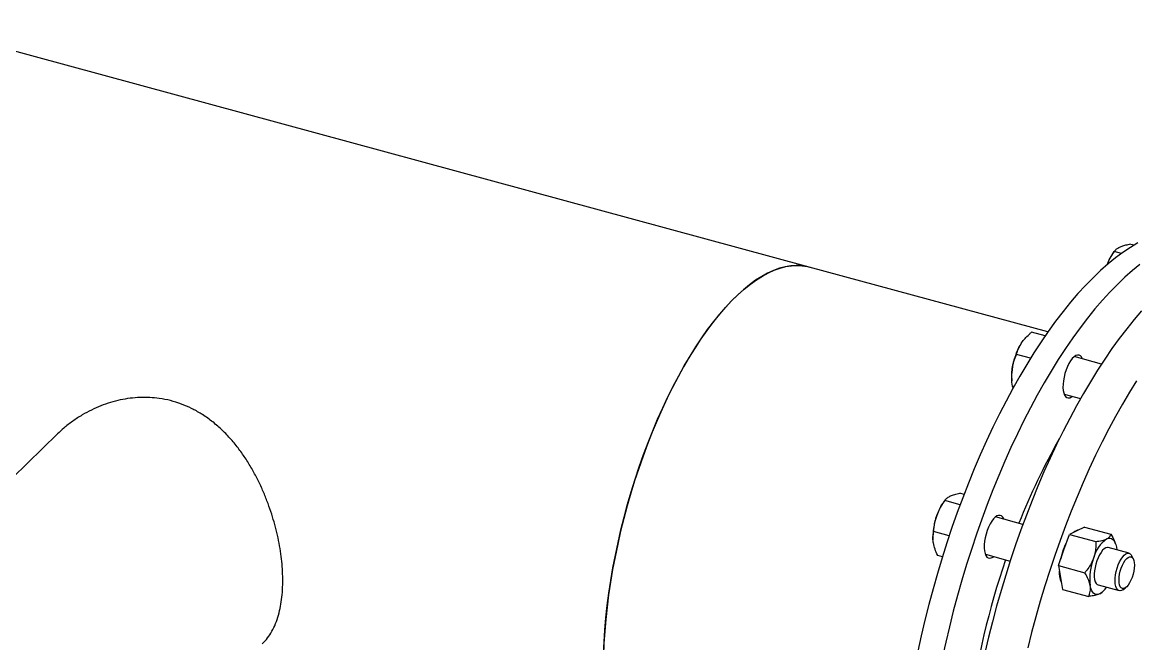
# Model space of a CAD drawing. Header units: inches. Extents: x 0.9 to 37.1, y -8.4 to 11.7.
# Drawn here: x 36.7044 to 36.9664, y 1.3664 to 1.5126 of the extents above; entities that cross this region are included whole.
import ezdxf

# ---------------------------------------------------------------- set-up
doc = ezdxf.new("R2010")
doc.units = ezdxf.units.IN
doc.header["$MEASUREMENT"] = 0

msp = doc.modelspace()

# ---------------------------------------------------------------- linework, layer by layer
at = {"color": 7, "linetype": 'Continuous', "lineweight": 25}
for p, q in [((36.88952746820669, 1.455048706926769), (36.67763562655481, 1.512636369194792)), ((36.96593201900165, 1.460154316875231), (36.96491195601478, 1.460431548137757)), ((36.96135741739986, 1.458713909042015), (36.96094708658811, 1.458112573270534)), ((36.96304438418797, 1.458251210545065), (36.96135499371022, 1.458710350677655)), ((36.94573115253785, 1.439773749824841), (36.88952746820669, 1.45504870692677)), ((36.94507032067126, 1.438824279654521), (36.94187132933943, 1.439693696952418)), ((36.94163201298534, 1.433569820825809), (36.93831436703488, 1.434471485906591)), ((36.95833727945016, 1.432218958166685), (36.9519226996058, 1.433962303520563)), ((36.93721111814396, 1.428602919741707), (36.93723623231784, 1.428234461076416)), ((36.93771988416769, 1.426910804841801), (36.93736128185787, 1.427008265265695)), ((36.93758282697149, 1.426601638779164), (36.93736128185787, 1.427008265265695)), ((36.94953226166086, 1.425166768529918), (36.9534043972407, 1.424114405049148)), ((36.71269120558449, 1.415784688562683), (36.66428180029398, 1.36853562494023)), ((36.92599888335533, 1.401559184163733), (36.92499798103552, 1.401831207967517)), ((36.92144827966212, 1.400120657801681), (36.92103311160885, 1.399512233100295)), ((36.92507868639769, 1.399121370381389), (36.92144101873096, 1.400110010507415)), ((36.93984071102054, 1.394488258992373), (36.93339855935135, 1.396239097777443)), ((36.92249575354062, 1.39179174077834), (36.91883714160342, 1.392786073108299)), ((36.94949446944095, 1.388469876013155), (36.95079640800472, 1.392131844712713)), ((36.952574889157, 1.392992443442764), (36.95079640800472, 1.392131844712713)), ((36.95079640800472, 1.392131844712713), (36.95699194120085, 1.390448031544224)), ((36.95435337030927, 1.393853042172815), (36.952574889157, 1.392992443442764)), ((36.95435337030927, 1.393853042172815), (36.9605489035054, 1.392169229004326)), ((36.91868697788951, 1.390879713998587), (36.91869104762918, 1.390820005451037)), ((36.96485533682723, 1.387689819696708), (36.95994635561748, 1.389023975602774)), ((36.96163207301822, 1.389950019735394), (36.9615830656577, 1.390091792893268)), ((36.96183155636106, 1.38914877553706), (36.96191192521982, 1.38848977590192)), ((36.920911752093, 1.386878526620711), (36.91979022678044, 1.387183333169285)), ((36.93100812140641, 1.387443562786798), (36.93685075090076, 1.385855661282642)), ((36.94819253087718, 1.384807907313597), (36.94949446944095, 1.388469876013155)), ((36.9658340813759, 1.386307754308405), (36.9655033602666, 1.387040083812277)), ((36.94819253087718, 1.384807907313597), (36.94866907346569, 1.38200653734409)), ((36.94819253087718, 1.384807907313597), (36.95438806407331, 1.383124094145108)), ((36.94866907346569, 1.38200653734409), (36.9491456160542, 1.379205167374583)), ((36.9491456160542, 1.379205167374583), (36.95534114925032, 1.377521354206094)), ((36.95755591767254, 1.380228440612128), (36.96246489888229, 1.378894284706063)), ((36.95841289968393, 1.378467034773139), (36.95854100214683, 1.37857652975824)), ((36.96335265286632, 1.379126629194546), (36.96400856093454, 1.379590814028874))]:
    msp.add_line(p, q, dxfattribs=at)
at = {"color": 7, "linetype": 'Continuous', "lineweight": 25, "flags": 128}
for points in [[(36.96687353638897, 1.460699155890314), (36.9651410677835, 1.459667593619108), (36.96339611951834, 1.458501488415574), (36.96164125254568, 1.457202551699903), (36.95987904237479, 1.455772689840846), (36.95811207529213, 1.454214001357857), (36.95634294456552, 1.452528773841226), (36.95457424663829, 1.450719480594723), (36.95280857731854, 1.448788777005685), (36.95104852796947, 1.446739496647872), (36.94929668170622, 1.4445746471228), (36.94755560960474, 1.442297405645677), (36.94582786692845, 1.439911114382398), (36.94411598937798, 1.437419275544458), (36.94242248936969, 1.434825546248972), (36.94074985234838, 1.432133733151353), (36.93910053313953, 1.429347786858516), (36.93747695234651, 1.426471796130826), (36.93588149279804, 1.42350998188127), (36.934316496051, 1.420466690980686), (36.93278425895394, 1.417346389878139), (36.93128703027609, 1.414153658045779), (36.92982700740699, 1.410893181257844), (36.92840633313155, 1.407569744713633), (36.92702709248518, 1.404188226014573), (36.9256913096937, 1.40075358800566), (36.92440094520258, 1.397270871491803), (36.92315789279964, 1.393745187839748), (36.92196397683571, 1.390181711476439), (36.92082094954709, 1.386585672294837), (36.91973048848396, 1.38296234797833), (36.91869419404829, 1.379317056255002), (36.91771358714507, 1.375655147093138), (36.91679010695017, 1.371981994849403), (36.91592510879811, 1.368302990381237), (36.91511986219295, 1.364623533135026)], [(36.88952746820669, 1.45504870692677), (36.88899059589493, 1.455179735345631), (36.88776304794593, 1.455372272256163), (36.88650160205676, 1.455425321584595), (36.88520899023831, 1.455338768437896), (36.88388801199996, 1.455112800270907), (36.8825415282864, 1.454747906480361), (36.88117245528154, 1.454244877344953), (36.87978375809264, 1.45360480231378), (36.87837844432859, 1.452829067646827), (36.87695955758606, 1.451919353412646), (36.87553017085779, 1.450877629849695), (36.87409337987713, 1.449706153099244), (36.87265229641341, 1.448407460319072), (36.87121004153252, 1.446984364188553), (36.86976973883738, 1.445439946817015), (36.86833450770288, 1.443777553068578), (36.8669074565201, 1.442000783317925), (36.8654916759641, 1.440113485652688), (36.86409023230031, 1.438119747539354), (36.86270616074366, 1.436023886970716), (36.86134245888491, 1.433830443114066), (36.86000208019863, 1.431544166480368), (36.85868792764659, 1.429170008635708), (36.85740284739057, 1.426713111477309), (36.85614962262827, 1.42417879609732), (36.85493096756544, 1.42157255125852), (36.8537495215376, 1.41890002150688), (36.85260784329375, 1.416166994946731), (36.85150840545474, 1.413379390705019), (36.85045358915811, 1.410543246111797), (36.84944567890109, 1.407664703624709), (36.84848685759285, 1.404749997525797), (36.84757920182683, 1.401805440419433), (36.8467246773833, 1.398837409560625), (36.84592513497194, 1.395852333043299), (36.84518230622356, 1.392856675878485), (36.84449779993982, 1.389856925992537), (36.84387309860891, 1.386859580175733), (36.84330955519481, 1.383871130011672), (36.84280839020705, 1.38089804781795), (36.84237068905742, 1.377946772628561), (36.84199739970912, 1.375023696248385), (36.84168933062377, 1.372135149409958), (36.84144714901041, 1.369287388062521), (36.84127137938047, 1.366486579823019), (36.84116240241185, 1.363738790618426)], [(36.84117236234815, 1.364079160208204), (36.84128970427958, 1.366833904722749), (36.84147379918468, 1.369640916043809), (36.84172424835486, 1.372494114809921), (36.842040509373, 1.375387321627898), (36.84242189728815, 1.378314270456024), (36.84286758609903, 1.381268622174902), (36.84337661054289, 1.384243978316575), (36.84394786818616, 1.387233894922182), (36.84458012181197, 1.390231896498144), (36.84527200209978, 1.393231490040631), (36.84602201059092, 1.396226179097972), (36.84682852293403, 1.399209477840517), (36.84768979240297, 1.402174925107502), (36.84860395367984, 1.405116098400483), (36.84956902689488, 1.40802662779304), (36.85058292191442, 1.410900209726616), (36.8516434428676, 1.413730620662625), (36.85274829290221, 1.416511730561246), (36.85389507915907, 1.419237516157728), (36.85508131795454, 1.42190207400744), (36.85630444015952, 1.424499633271413), (36.85756179676368, 1.427024568214701), (36.85885066461261, 1.42947141039046), (36.86016825230553, 1.431834860483394), (36.86151170624091, 1.434109799786886), (36.86287811679667, 1.436291301288984), (36.86426452463183, 1.438374640343203), (36.86566792709573, 1.440355304901064), (36.86708528473114, 1.442229005284182), (36.86851352785703, 1.443991683474759), (36.86994956321684, 1.445639521904341), (36.87139028067774, 1.447168951721826), (36.87283255996653, 1.448576660522798), (36.87427327742742, 1.449859599523459), (36.87570931278722, 1.451014990163614), (36.87713755591312, 1.452040330124415), (36.87855491354853, 1.452933398747827), (36.87995831601243, 1.453692261846078), (36.88134472384758, 1.454315275890678), (36.88271113440334, 1.454801091571938), (36.88405458833873, 1.455148656721272), (36.88537217603165, 1.455357218589962), (36.88666104388057, 1.455426325479441), (36.88791840048474, 1.455355827719575), (36.88914152268971, 1.455145877992815), (36.88952746820669, 1.455048706926769)], [(36.96739918302535, 1.455637669573055), (36.96563697285447, 1.454207807713998), (36.9638700057718, 1.452649119231009), (36.96210087504519, 1.450963891714377), (36.96033217711796, 1.449154598467874), (36.9585665077982, 1.447223894878837), (36.95680645844914, 1.445174614521024), (36.95505461218588, 1.443009764995952), (36.95331354008442, 1.440732523518828), (36.95158579740813, 1.43834623225555), (36.94987391985765, 1.43585439341761), (36.94818041984936, 1.433260664122124), (36.94650778282805, 1.430568851024504), (36.9448584636192, 1.427782904731668), (36.94323488282618, 1.424906914003978), (36.94163942327771, 1.421945099754421), (36.94007442653067, 1.418901808853838), (36.93854218943361, 1.415781507751291), (36.93704496075576, 1.412588775918931), (36.93558493788666, 1.409328299130995), (36.93416426361122, 1.406004862586785), (36.93278502296484, 1.402623343887725), (36.93144924017337, 1.399188705878812), (36.93015887568225, 1.395705989364955), (36.92891582327931, 1.392180305712899), (36.92772190731538, 1.38861682934959), (36.92657888002676, 1.385020790167989), (36.92548841896362, 1.381397465851482), (36.92445212452796, 1.377752174128154), (36.92347151762475, 1.374090264966289), (36.92254803742984, 1.370417112722555), (36.92168303927778, 1.366738108254389), (36.92087779267263, 1.363058651008178)], [(36.96777919656568, 1.444720083475879), (36.96601914721661, 1.442670803118066), (36.96426730095336, 1.440505953592994), (36.96252622885189, 1.438228712115871), (36.9607984861756, 1.435842420852592), (36.95908660862513, 1.433350582014652), (36.95739310861684, 1.430756852719166), (36.95572047159553, 1.428065039621547), (36.95407115238667, 1.425279093328711), (36.95244757159366, 1.42240310260102), (36.95085211204518, 1.419441288351464), (36.94928711529815, 1.416397997450881), (36.94775487820108, 1.413277696348333), (36.94625764952323, 1.410084964515973), (36.94479762665414, 1.406824487728038), (36.94337695237869, 1.403501051183827), (36.94199771173231, 1.400119532484767), (36.94066192894084, 1.396684894475854), (36.93937156444972, 1.393202177961997), (36.93812851204679, 1.389676494309942), (36.93693459608285, 1.386113017946633), (36.93579156879423, 1.382516978765031), (36.9347011077311, 1.378893654448524), (36.93366481329543, 1.375248362725196), (36.93268420639222, 1.371586453563332), (36.93176072619731, 1.367913301319597), (36.93089572804525, 1.364234296851431)], [(36.95386944410104, 1.433433220080444), (36.95386349511422, 1.43344885067355), (36.95364485701043, 1.433877420559616), (36.95337029344727, 1.434174306226441), (36.95304770311856, 1.434330966813928), (36.95268636636072, 1.434342895482208), (36.95229667817438, 1.434209749065211), (36.95188984917917, 1.433935357942936), (36.95147758310457, 1.433527615848389), (36.95107174009492, 1.432998252779254)], [(36.95107174009492, 1.432998252779254), (36.95068399551472, 1.432362497547223), (36.95032550406954, 1.431638639672804), (36.95000657890558, 1.430847503229119), (36.94973639491913, 1.430011847771235), (36.94952272481157, 1.4291557135852), (36.94937171548285, 1.428303730092789), (36.94928771119643, 1.427480407307874), (36.94927312860267, 1.426709430727958), (36.94932838721626, 1.426012979945532), (36.94945189734747, 1.42541109058158), (36.94964010583473, 1.424921077897248), (36.94988759826251, 1.424557038665299), (36.95018725472428, 1.424329445631631), (36.95053045464922, 1.424244846233447), (36.95090732480035, 1.424305674241401), (36.95130702330957, 1.424510179744455), (36.95147900615611, 1.424637685089799)], [(36.96660579738431, 1.428253041316209), (36.964933160363, 1.425561228218589), (36.96328384115414, 1.422775281925753), (36.96166026036113, 1.419899291198063), (36.96006480081265, 1.416937476948506), (36.95849980406562, 1.413894186047923), (36.95696756696856, 1.410773884945375), (36.9554703382907, 1.407581153113016), (36.95401031542161, 1.40432067632508), (36.95258964114617, 1.40099723978087), (36.95121040049979, 1.39761572108181), (36.94987461770832, 1.394181083072897), (36.9485842532172, 1.39069836655904), (36.94734120081426, 1.387172682906984), (36.94614728485033, 1.383609206543675), (36.94500425756171, 1.380013167362073), (36.94391379649857, 1.376389843045567), (36.94287750206291, 1.372744551322239), (36.94189689515969, 1.369082642160374), (36.94097341496479, 1.36540948991664)], [(36.9353453038466, 1.395710014337324), (36.93532343594057, 1.395766111644816), (36.93509987362425, 1.39618412855771), (36.9348209854675, 1.396469600687491), (36.93449479457485, 1.396614315520744), (36.93413068486436, 1.396614109875198), (36.93373913110949, 1.396468989666901), (36.93333139759885, 1.396183129740026), (36.93291921408319, 1.395764753764205), (36.9325144383318, 1.395225897654528), (36.93212871500607, 1.394582063320176), (36.93177314066379, 1.393851772702724), (36.9314579445314, 1.393056034933598)], [(36.9314579445314, 1.393056034933598), (36.93119219422776, 1.39221774193962), (36.93098353490524, 1.39136100988395), (36.93083796931266, 1.390510485387982), (36.93075968510707, 1.38969063649292), (36.93075093438254, 1.388925048758778), (36.9308119688815, 1.388235746750766), (36.93094103275252, 1.387642560432645), (36.93113441306303, 1.387162554694777), (36.93138654661357, 1.386809538428295), (36.93169017998095, 1.386593667268451), (36.93203657818602, 1.386521151435478), (36.93241577598312, 1.386594077077862), (36.932816864542, 1.386810346257646), (36.93295486590166, 1.386914479346679)], [(36.95994635561748, 1.389023975602774), (36.95971671406033, 1.389049234756), (36.95936282216572, 1.388964552745442), (36.95898927019518, 1.388740432768618), (36.9586080644164, 1.388384078225989), (36.95823145709676, 1.387906942645764), (36.9578715527054, 1.38732436155808), (36.95753991886559, 1.386655059598445), (36.95724721456179, 1.385920548682546)], [(36.95957653262028, 1.391089546776517), (36.95997154669926, 1.391228814455018), (36.96034567922386, 1.391255109708325), (36.96069252868284, 1.391167982617362), (36.96100616038579, 1.390968923950813), (36.96128120800734, 1.39066133965765), (36.9615129654064, 1.390250492590408), (36.96169746714963, 1.389743412456317), (36.96183155636106, 1.38914877553706)], [(36.96335265286632, 1.379126629194546), (36.96304843233406, 1.378953707563394), (36.96269454043944, 1.378869025552837), (36.96237168299744, 1.378926503258042), (36.96209023691188, 1.379124293298273), (36.96185924809153, 1.379456038538893), (36.96168614070712, 1.379911076414908), (36.96157647857244, 1.380474781634576), (36.96153378631871, 1.38112903624832), (36.96155943611011, 1.38185281197453), (36.96165260354122, 1.382622846065843), (36.96181029413415, 1.383414388992976), (36.96202743958352, 1.384201999914969), (36.96229706065589, 1.38496036436874), (36.96261049150815, 1.38566510789676), (36.96295765821483, 1.386293579462174), (36.96332740255233, 1.386825579471761), (36.96370784063341, 1.387244009007483), (36.96408674486511, 1.387535419399776), (36.96445193695367, 1.387690444478858), (36.96479167932488, 1.387704101611133), (36.96509505237939, 1.387575951845132), (36.96535230545761, 1.387310114019777), (36.9655033602666, 1.387040083812277)], [(36.96554606628096, 1.38202778879694), (36.96527249966673, 1.381348427124044), (36.96496038976802, 1.38073739291537), (36.96462173079319, 1.380218167872887), (36.96426953721673, 1.37981070552379), (36.96391734364027, 1.379530664417651), (36.96357868466544, 1.379388806377127), (36.96326657476672, 1.379390582927161), (36.96299300815249, 1.379535925795933), (36.96276849783431, 1.379819249538504), (36.9626016716178, 1.380229666182336), (36.96249894054092, 1.380751403645973), (36.96246425250132, 1.38136441185128), (36.96249894054092, 1.382045133236706), (36.9626016716178, 1.382767408061162), (36.96276849783431, 1.3835034797082), (36.96299300815249, 1.38422506135722), (36.96326657476672, 1.384904423030116), (36.96357868466544, 1.385515457238789), (36.96391734364027, 1.386034682281273), (36.96426953721673, 1.386442144630369), (36.96462173079319, 1.386722185736508), (36.96496038976802, 1.386864043777032), (36.96527249966673, 1.386862267226998), (36.96554606628096, 1.386716924358226), (36.96577057659914, 1.386433600615655), (36.96593740281565, 1.386023183971822), (36.96604013389253, 1.385501446508186), (36.96607482193214, 1.384888438302879), (36.96604013389253, 1.384207716917453), (36.96593740281565, 1.383485442092998), (36.96577057659914, 1.382749370445959), (36.96554606628096, 1.38202778879694)], [(36.95724721456179, 1.385920548682546), (36.95700284755119, 1.385144436595575), (36.95681467199055, 1.384351668218596), (36.95668873599724, 1.383567723779537), (36.9566290872577, 1.382817799897702), (36.9566376429315, 1.382125999743691), (36.95671412803223, 1.381514558343669), (36.95685608426584, 1.381003127927329), (36.95705894904216, 1.380608146289059), (36.95731620212038, 1.380342308463704), (36.95755591767254, 1.380228440612128)], [(36.95792574066975, 1.378162869438386), (36.95753072659076, 1.378023601759884), (36.95715659406617, 1.377997306506577), (36.95680974460718, 1.37808443359754), (36.95649611290423, 1.37828349226409), (36.95622106528269, 1.378591076557253), (36.95598930788362, 1.379001923624494), (36.95580480614039, 1.379509003758585), (36.95567071692896, 1.380103640677842)]]:
    msp.add_lwpolyline(points, dxfattribs=at)
at = {"color": 7, "linetype": 'Continuous', "lineweight": 25}
for centre, radius, start, end in [((36.97127743806831, 1.4512494570534), 0.01240235969138212, 146.401357906367, 159.5448745515506), ((36.95243986983534, 1.429075429246535), 0.01524976426409553, 147.6772521365656, 173.1791284576886), ((36.9490263027853, 1.429296693740298), 0.01183553591816131, 172.2800404949604, 183.3604833489186), ((37.08134471907923, 1.338926089711814), 0.1529760486832735, 150.3583273006318, 158.6013746957957), ((36.93159991097397, 1.392508043721191), 0.01267737818640544, 146.4616435115564, 161.1941934731084), ((36.93325554359376, 1.391484400561826), 0.0145811094405992, 159.4835068314353, 182.3767688300358), ((36.95333970994903, 1.390997278840193), 0.002226948762473213, 98.7734983347724, 132.8707479884764), ((36.96275248760338, 1.383813000070197), 0.01420445470854365, 152.0261230281215, 160.6907673878032), ((36.96439162369558, 1.384499528421242), 0.008161705948284907, 126.1542656648049, 165.3264655325174), ((37.11652712730591, 1.324567680693247), 0.1909727231320808, 161.1869161623744, 172.1891728324347), ((36.9653301193712, 1.38283744735838), 0.01695980897014811, 160.4598945822151, 168.112687361896), ((36.96939742132302, 1.381635054484208), 0.01381186597704711, 159.0790953833094, 186.3658546268751), ((36.95456340776313, 1.38322038377914), 0.006157129351508268, 177.2943057178369, 202.0140970506762), ((36.95563088695048, 1.38215129291879), 0.004601507954126505, 299.9152035903625, 327.7261374858206)]:
    msp.add_arc(centre, radius, start, end, dxfattribs=at)
for points, knots in [([(36.96135499371022, 1.458710350677655), (36.96146145671874, 1.45884875685554), (36.96167538897821, 1.459126877366787), (36.96210420677156, 1.45946210247383), (36.96245896994834, 1.459647317389098), (36.96259368908581, 1.459717651615601)], [0, 0, 0, 0, 0.3805934879738637, 0.7647841813874889, 1, 1, 1, 1]), ([(36.96259368908581, 1.459717651615601), (36.96284618223027, 1.459826160866031), (36.96335494367332, 1.460044801744194), (36.96417537063923, 1.460269697516557), (36.96471994030183, 1.460389356338337), (36.96491195601478, 1.460431548137757)], [0, 0, 0, 0, 0.3894480145147172, 0.7847188654868378, 1, 1, 1, 1]), ([(36.95964539406003, 1.455534004643575), (36.95987352858435, 1.456067992351247), (36.96034566759517, 1.457173114115905), (36.96101109601187, 1.458186583277285), (36.96135499371022, 1.458710350677655)], [0, 0, 0, 0, 0.4831935491189869, 1, 1, 1, 1]), ([(36.93955306241046, 1.4372292936374), (36.93980555555492, 1.437568517898319), (36.94031431699798, 1.438252038335586), (36.94113474396389, 1.439060288288995), (36.94167931362648, 1.439528577714196), (36.94187132933943, 1.439693696952418)], [0, 0, 0, 0, 0.3894480145147161, 0.7847188654868376, 1, 1, 1, 1]), ([(36.93831436703488, 1.434471485906591), (36.9384208300434, 1.434827854333097), (36.93863476230286, 1.435543959426718), (36.93906358009622, 1.436467616347037), (36.939418343273, 1.437019658877169), (36.93955306241046, 1.4372292936374)], [0, 0, 0, 0, 0.3805934879738635, 0.7647841813874892, 1, 1, 1, 1]), ([(36.93729803866968, 1.430886577794038), (36.93730998158997, 1.43097487354623), (36.93740040521061, 1.431643388566606), (36.93767958362758, 1.432874279860899), (36.93810148393582, 1.433935841513649), (36.93831436703488, 1.434471485906591)], [0, 0, 0, 0, 0.07010571820324327, 0.530792529304909, 1, 1, 1, 1]), ([(36.93736128185787, 1.427008265265695), (36.93728780541608, 1.427655298162716), (36.93713950536399, 1.428961227110713), (36.93724487517211, 1.430240919293841), (36.93729803866968, 1.430886577794038)], [0, 0, 0, 0, 0.4954579634770084, 1, 1, 1, 1]), ([(36.76087588070828, 1.3664171474924), (36.76100659075084, 1.366534730535129), (36.76156618229066, 1.367038123194552), (36.76240295109744, 1.368133524387329), (36.76338701085221, 1.369732285330674), (36.76420421094925, 1.371582282494037), (36.76483545382445, 1.37359011691278), (36.76528323238235, 1.375707425421597), (36.76557157665395, 1.377920958092224), (36.76570725141585, 1.380305921584411), (36.76568563306705, 1.382741705960667), (36.76552565205137, 1.385164400996139), (36.76524813827998, 1.387564659964153), (36.76484246375178, 1.390034509205179), (36.76431045781425, 1.39254441727261), (36.76365947485709, 1.395052902769867), (36.76288870602113, 1.397562338267965), (36.76199367917921, 1.400066935769355), (36.76094863658305, 1.402610966570161), (36.7597510614165, 1.405154219991501), (36.75838039377998, 1.407694426748352), (36.75686016242725, 1.410150301603518), (36.75516304410165, 1.412532371778602), (36.75329266650822, 1.414791675546759), (36.75121943890412, 1.416921680150706), (36.7489622130217, 1.418855079349984), (36.74661497887847, 1.420492736034329), (36.74423132288097, 1.421816403630645), (36.74181398513288, 1.42286059127352), (36.73927704770101, 1.423649370227772), (36.73677536895509, 1.424141228652321), (36.73437314481658, 1.42436733549116), (36.73207400101966, 1.424379008150847), (36.72976076798903, 1.424185391365976), (36.72743546551327, 1.423788203103129), (36.7251354610314, 1.423192456903943), (36.72286031457308, 1.422400589180937), (36.72064267345736, 1.421421681647191), (36.71841695375394, 1.420222695164752), (36.71623504271624, 1.418792768405232), (36.71428724416944, 1.417296429817716), (36.71317880493874, 1.41622187059975), (36.71270876032474, 1.415766193140104)], [0, 0, 0, 0, 0.008485015731843558, 0.03632577058222523, 0.06416446587018355, 0.09294809366716496, 0.1217289043988994, 0.1474216582862422, 0.1731130898175147, 0.1997157120768082, 0.2263180693740483, 0.2496697984369736, 0.2730221655056813, 0.2970377908890152, 0.3210546760701042, 0.3447589613069849, 0.3684645323763188, 0.3927398548612004, 0.4170162706938307, 0.4430917541648183, 0.4691678402595251, 0.4959016469344994, 0.5226348266188346, 0.550485833339562, 0.5783344044186872, 0.6071364453980505, 0.6359344471249055, 0.6614667267322301, 0.6869971570868005, 0.7134954594763583, 0.7399939813920394, 0.762501793991397, 0.7850108190149723, 0.808120851068666, 0.8312325741426628, 0.8548208612728934, 0.8784105921483996, 0.9025290955667449, 0.9266483695177329, 0.9534554206621755, 0.9802623109844979, 1, 1, 1, 1]), ([(36.92267971410655, 1.401117311445361), (36.92272252407589, 1.401137539734093), (36.92304665187166, 1.401290694495429), (36.9237664607598, 1.401549915370691), (36.92458497425267, 1.401736872735897), (36.92499798103552, 1.401831207967517)], [0, 0, 0, 0, 0.07010571820324626, 0.5307925293049107, 1, 1, 1, 1]), ([(36.9195992943905, 1.396594744015752), (36.91978897970767, 1.397072470971896), (36.92017118642421, 1.398035067624251), (36.9208328061735, 1.399193516405967), (36.92128246770385, 1.399871095543657), (36.92144101873096, 1.400110010507415)], [0, 0, 0, 0, 0.3894480145147158, 0.7847188654868376, 0.9999999999999999, 0.9999999999999999, 0.9999999999999999, 0.9999999999999999]), ([(36.92144101873096, 1.400110010507415), (36.92157898283556, 1.400290778500492), (36.92185744057522, 1.400655628813542), (36.92240396803099, 1.400962488057492), (36.92267971410655, 1.401117311445361)], [0, 0, 0, 0, 0.4954579634770068, 1, 1, 1, 1]), ([(36.91883714160342, 1.392786073108299), (36.9188842684845, 1.393273288499756), (36.91897896766959, 1.394252324232339), (36.91924759595635, 1.395529228182067), (36.91950249720638, 1.396301484443565), (36.9195992943905, 1.396594744015752)], [0, 0, 0, 0, 0.3805934879738633, 0.7647841813874879, 1, 1, 1, 1]), ([(36.91877389841524, 1.390131405346687), (36.91876324508733, 1.390197646467923), (36.91868258537785, 1.390699178913295), (36.91863919990257, 1.391615237960089), (36.91877075920869, 1.39239341789397), (36.91883714160342, 1.392786073108299)], [0, 0, 0, 0, 0.07010571820324545, 0.5307925293049098, 1, 1, 1, 1]), ([(36.95957653262028, 1.391089546776517), (36.95979468823433, 1.391218263212584), (36.96023888284952, 1.391480347450188), (36.96046690409597, 1.391863756597902), (36.96053038745718, 1.392100251168402), (36.9605489035054, 1.392169229004326)], [0, 0, 0, 0, 0.406044674543657, 0.8267623950146683, 1, 1, 1, 1]), ([(36.9605489035054, 1.392169229004326), (36.96085245312483, 1.391673406113503), (36.96128460337842, 1.390967524852949), (36.96148151423763, 1.390281598433308), (36.96154011159158, 1.390077478288014)], [0, 0, 0, 0, 0.7024168490246301, 1, 1, 1, 1]), ([(36.91979022678044, 1.387183333169285), (36.9195619651159, 1.387679290943751), (36.91910125667773, 1.388680299729613), (36.91888367667362, 1.389644782995516), (36.91877389841524, 1.390131405346687)], [0, 0, 0, 0, 0.4954579634770095, 1, 1, 1, 1]), ([(36.95699194120085, 1.390448031544224), (36.95700147566677, 1.390105437440077), (36.95702403331224, 1.389294892161117), (36.95691611800903, 1.387983706082006), (36.95663729301884, 1.387043196517946), (36.95649611290423, 1.386566979346907)], [0, 0, 0, 0, 0.2654708005955047, 0.6280788300799381, 1, 1, 1, 1]), ([(36.95699194120085, 1.390448031544224), (36.95748005542849, 1.390524273531602), (36.95847406357475, 1.390679534641093), (36.95925095475639, 1.390933150544938), (36.95956794566108, 1.391085421901308), (36.95957653262028, 1.391089546776516)], [0, 0, 0, 0, 0.484195218163577, 0.9860273763411915, 1, 1, 1, 1]), ([(36.95649611290423, 1.386566979346907), (36.95646556541167, 1.386483685350781), (36.95626505494018, 1.385936952475663), (36.95576906168592, 1.384949397623323), (36.95504435140089, 1.383905236642205), (36.95455055610554, 1.383317499421253), (36.95438806407331, 1.383124094145108)], [0, 0, 0, 0, 0.06625438873007868, 0.4348867160202224, 0.8140395284738069, 1, 1, 1, 1]), ([(36.95567071692896, 1.380103640677842), (36.9555734155264, 1.380503853104864), (36.95537529658613, 1.381318740247644), (36.95485601167254, 1.382345313489941), (36.95449372996011, 1.382948239949694), (36.95438806407331, 1.383124094145108)], [0, 0, 0, 0, 0.4060446745436621, 0.8267623950146786, 1, 1, 1, 1]), ([(36.95534114925032, 1.377521354206094), (36.95547874744054, 1.37789926549836), (36.95575895587178, 1.378668853602548), (36.95575602670834, 1.379593616718875), (36.95567296693326, 1.380090189041812), (36.95567071692896, 1.380103640677842)], [0, 0, 0, 0, 0.4841952181635734, 0.9860273763411919, 0.9999999999999999, 0.9999999999999999, 0.9999999999999999, 0.9999999999999999]), ([(36.95792574066975, 1.378162869438386), (36.95764631007373, 1.378050806229455), (36.95707735122931, 1.377822630235981), (36.95612660890304, 1.377635641191719), (36.95551851161075, 1.377547161018025), (36.95534114925032, 1.377521354206094)], [0, 0, 0, 0, 0.4060446745436602, 0.8267623950146742, 1, 1, 1, 1]), ([(36.95838554457087, 1.378500159213497), (36.95826514642455, 1.378385867730744), (36.95813952584428, 1.378266618698912), (36.95793427363545, 1.378167010459314), (36.95792574066975, 1.378162869438386)], [0, 0, 0, 0, 0.9584269238707125, 1, 1, 1, 1])]:
    msp.add_open_spline(points, degree=3, knots=knots, dxfattribs=at)

doc.saveas('drawing.dxf')
